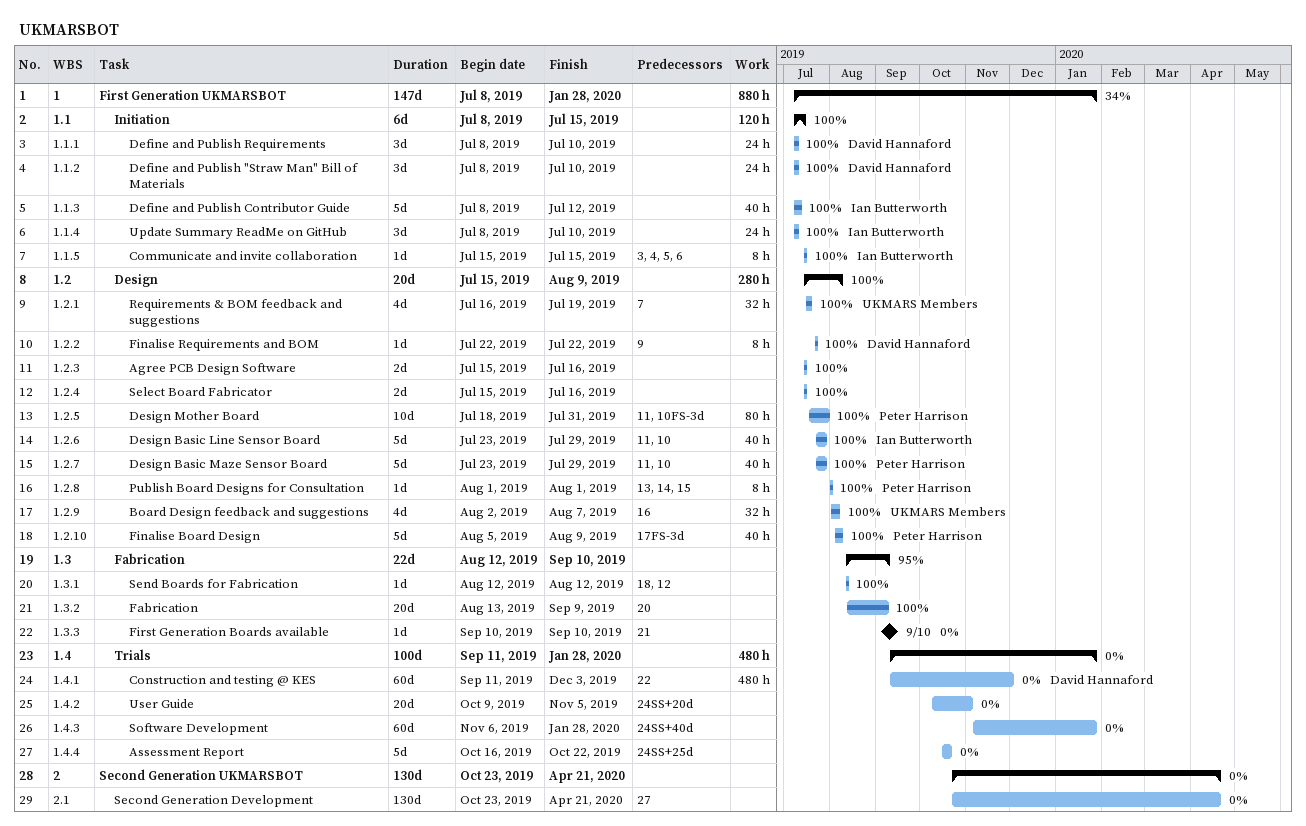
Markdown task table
UKMARSBOT

| ID | WBS | Task | Duration | Start | Finish | Predecessors | Resources | % complete | Work (h) |
|---|---|---|---|---|---|---|---|---|---|
| 1 | 1 | **First Generation UKMARSBOT** | 147d | 2019-07-08 | 2020-01-28 |  |  | 34 | 880 |
| 2 | 1.1 | **Initiation** | 6d | 2019-07-08 | 2019-07-15 |  |  | 100 | 120 |
| 3 | 1.1.1 | Define and Publish Requirements | 3d | 2019-07-08 | 2019-07-10 |  | David Hannaford | 100 | 24 |
| 4 | 1.1.2 | Define and Publish "Straw Man" Bill of Materials | 3d | 2019-07-08 | 2019-07-10 |  | David Hannaford | 100 | 24 |
| 5 | 1.1.3 | Define and Publish Contributor Guide | 5d | 2019-07-08 | 2019-07-12 |  | Ian Butterworth | 100 | 40 |
| 6 | 1.1.4 | Update Summary ReadMe on GitHub | 3d | 2019-07-08 | 2019-07-10 |  | Ian Butterworth | 100 | 24 |
| 7 | 1.1.5 | Communicate and invite collaboration | 1d | 2019-07-15 | 2019-07-15 | 3, 4, 5, 6 | Ian Butterworth | 100 | 8 |
| 8 | 1.2 | **Design** | 20d | 2019-07-15 | 2019-08-09 |  |  | 100 | 280 |
| 9 | 1.2.1 | Requirements & BOM feedback and suggestions | 4d | 2019-07-16 | 2019-07-19 | 7 | UKMARS Members | 100 | 32 |
| 10 | 1.2.2 | Finalise Requirements and BOM | 1d | 2019-07-22 | 2019-07-22 | 9 | David Hannaford | 100 | 8 |
| 11 | 1.2.3 | Agree PCB Design Software | 2d | 2019-07-15 | 2019-07-16 |  |  | 100 |  |
| 12 | 1.2.4 | Select Board Fabricator | 2d | 2019-07-15 | 2019-07-16 |  |  | 100 |  |
| 13 | 1.2.5 | Design Mother Board | 10d | 2019-07-18 | 2019-07-31 | 11, 10FS-3d | Peter Harrison | 100 | 80 |
| 14 | 1.2.6 | Design Basic Line Sensor Board | 5d | 2019-07-23 | 2019-07-29 | 11, 10 | Ian Butterworth | 100 | 40 |
| 15 | 1.2.7 | Design Basic Maze Sensor Board | 5d | 2019-07-23 | 2019-07-29 | 11, 10 | Peter Harrison | 100 | 40 |
| 16 | 1.2.8 | Publish Board Designs for Consultation | 1d | 2019-08-01 | 2019-08-01 | 13, 14, 15 | Peter Harrison | 100 | 8 |
| 17 | 1.2.9 | Board Design feedback and suggestions | 4d | 2019-08-02 | 2019-08-07 | 16 | UKMARS Members | 100 | 32 |
| 18 | 1.2.10 | Finalise Board Design | 5d | 2019-08-05 | 2019-08-09 | 17FS-3d | Peter Harrison | 100 | 40 |
| 19 | 1.3 | **Fabrication** | 22d | 2019-08-12 | 2019-09-10 |  |  | 95 |  |
| 20 | 1.3.1 | Send Boards for Fabrication | 1d | 2019-08-12 | 2019-08-12 | 18, 12 |  | 100 |  |
| 21 | 1.3.2 | Fabrication | 20d | 2019-08-13 | 2019-09-09 | 20 |  | 100 |  |
| 22 | 1.3.3 | First Generation Boards available | 1d | 2019-09-10 | 2019-09-10 | 21 |  | 0 |  |
| 23 | 1.4 | **Trials** | 100d | 2019-09-11 | 2020-01-28 |  |  | 0 | 480 |
| 24 | 1.4.1 | Construction and testing @ KES | 60d | 2019-09-11 | 2019-12-03 | 22 | David Hannaford | 0 | 480 |
| 25 | 1.4.2 | User Guide | 20d | 2019-10-09 | 2019-11-05 | 24SS+20d |  | 0 |  |
| 26 | 1.4.3 | Software Development | 60d | 2019-11-06 | 2020-01-28 | 24SS+40d |  | 0 |  |
| 27 | 1.4.4 | Assessment Report | 5d | 2019-10-16 | 2019-10-22 | 24SS+25d |  | 0 |  |
| 28 | 2 | **Second Generation UKMARSBOT** | 130d | 2019-10-23 | 2020-04-21 |  |  | 0 |  |
| 29 | 2.1 | Second Generation Development | 130d | 2019-10-23 | 2020-04-21 | 27 |  | 0 |  |
